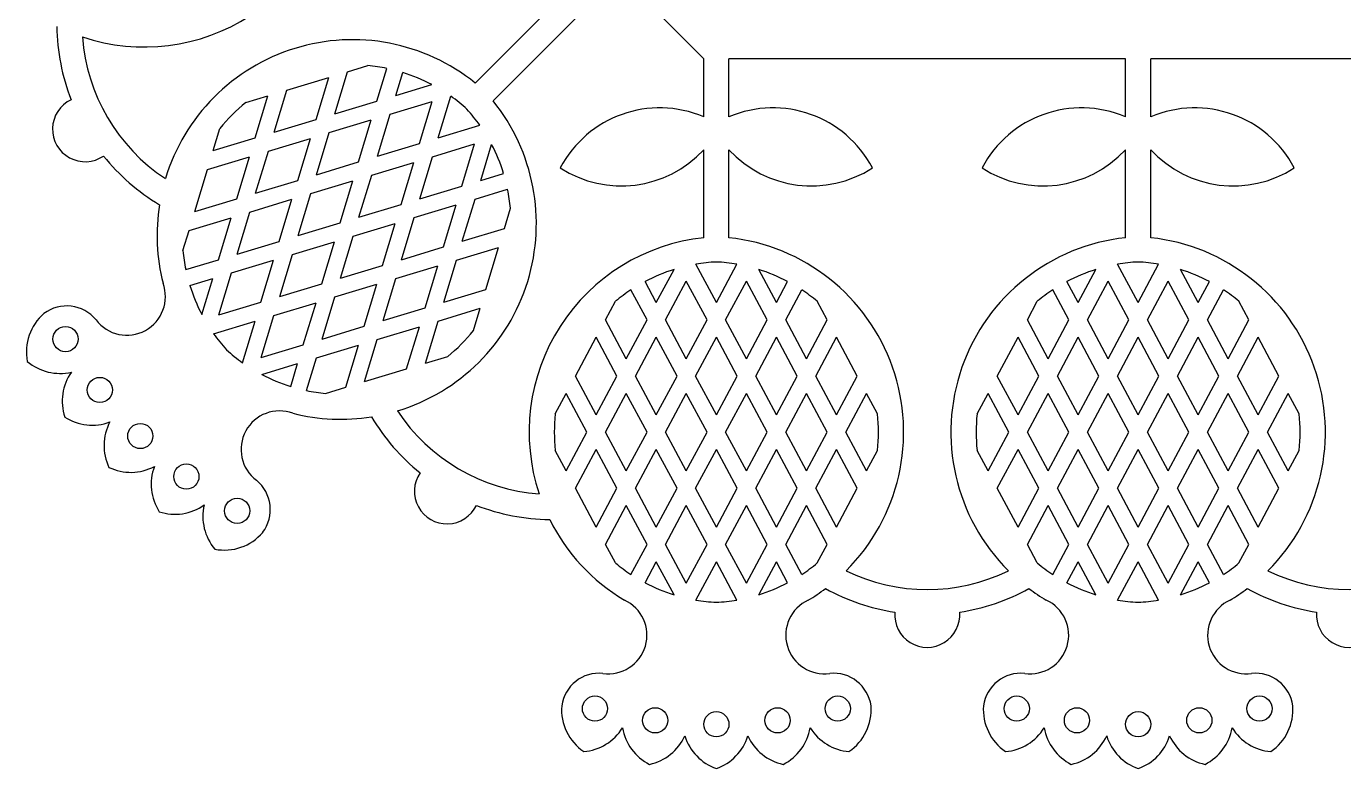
# Model space of a CAD drawing. Extents: x 130 to 830, y -237 to -14.
# Drawn here: x 147.2 to 251.7, y -230.8 to -171.9 of the extents above; entities that cross this region are included whole.
import ezdxf

# ---------------------------------------------------------------- set-up
doc = ezdxf.new("R2010")
doc.units = 0
doc.layers.get('0').update_dxf_attribs({"linetype": 'CONTINUOUS'})

msp = doc.modelspace()

# ---------------------------------------------------------------- linework, layer by layer
for p, q in [((182.79413, -176.427908), (192.823297, -166.398741)), ((184.208344, -177.842121), (194.23751, -167.812955)), ((200.928186, -174.503631), (194.23751, -167.812955)), ((200.928186, -179.110222), (200.928186, -174.503631)), ((234.394446, -174.504672), (202.928186, -174.504672)), ((202.928186, -179.110222), (202.928186, -174.504672)), ((234.394446, -179.110222), (234.394446, -174.504672)), ((267.860705, -174.504672), (236.394446, -174.504672)), ((236.394446, -179.110222), (236.394446, -174.504672)), ((171.665252, -178.864667), (172.674322, -175.529536)), ((172.674322, -175.529536), (174.276342, -175.044833)), ((175.000382, -177.855597), (175.783378, -175.267676)), ((176.495441, -177.403255), (177.043638, -175.591381)), ((167.844132, -176.990948), (171.179263, -175.981878)), ((170.170193, -179.317009), (171.179263, -175.981878)), ((176.495441, -177.403255), (179.343239, -176.541632)), ((164.586064, -177.976703), (166.349074, -177.44329)), ((165.340004, -180.778421), (166.349074, -177.44329)), ((166.835062, -180.326079), (167.844132, -176.990948)), ((179.864219, -180.772033), (180.862301, -177.473219)), ((171.665252, -178.864667), (175.000382, -177.855597)), ((176.043099, -178.898314), (179.37823, -177.889244)), ((178.36916, -181.224375), (179.37823, -177.889244)), ((166.835062, -180.326079), (170.170193, -179.317009)), ((171.21291, -180.359726), (174.548041, -179.350656)), ((173.538971, -182.685787), (174.548041, -179.350656)), ((175.034029, -182.233445), (176.043099, -178.898314)), ((179.864219, -180.772033), (183.163033, -179.773951)), ((162.004873, -181.787491), (162.538285, -180.024481)), ((162.004873, -181.787491), (165.340004, -180.778421)), ((166.38272, -181.821138), (169.717851, -180.812068)), ((168.708781, -184.147199), (169.717851, -180.812068)), ((170.20384, -183.694857), (171.21291, -180.359726)), ((165.37365, -185.156269), (166.38272, -181.821138)), ((175.034029, -182.233445), (178.36916, -181.224375)), ((179.411877, -182.267092), (182.747008, -181.258022)), ((181.737938, -184.593152), (182.747008, -181.258022)), ((183.232996, -184.140811), (184.09462, -181.293013)), ((200.928186, -188.688055), (200.928186, -181.714427)), ((202.928186, -188.688055), (202.928186, -181.714427)), ((234.394446, -188.688055), (234.394446, -181.714427)), ((236.394446, -188.688055), (236.394446, -181.714427)), ((161.552531, -183.28255), (164.887662, -182.27348)), ((163.878592, -185.60861), (164.887662, -182.27348)), ((170.20384, -183.694857), (173.538971, -182.685787)), ((174.581687, -183.728504), (177.916818, -182.719433)), ((176.907748, -186.054564), (177.916818, -182.719433)), ((178.402807, -185.602223), (179.411877, -182.267092)), ((160.543461, -186.61768), (161.552531, -183.28255)), ((173.572617, -187.063634), (174.581687, -183.728504)), ((183.232996, -184.140811), (185.044871, -183.592614)), ((165.37365, -185.156269), (168.708781, -184.147199)), ((169.751498, -185.189915), (173.086629, -184.180845)), ((172.077559, -187.515976), (173.086629, -184.180845)), ((178.402807, -185.602223), (181.737938, -184.593152)), ((182.780655, -185.635869), (185.368576, -184.852873)), ((160.543461, -186.61768), (163.878592, -185.60861)), ((164.921309, -186.651327), (168.256439, -185.642257)), ((167.247369, -188.977388), (168.256439, -185.642257)), ((168.742428, -188.525046), (169.751498, -185.189915)), ((181.771584, -188.971), (182.780655, -185.635869)), ((163.912238, -189.986458), (164.921309, -186.651327)), ((173.572617, -187.063634), (176.907748, -186.054564)), ((177.950465, -187.097281), (181.285596, -186.088211)), ((180.276526, -189.423342), (181.285596, -186.088211)), ((185.106715, -187.96193), (185.591419, -186.359909)), ((159.606415, -189.71476), (160.091119, -188.112739)), ((160.091119, -188.112739), (163.42625, -187.103669)), ((162.41718, -190.4388), (163.42625, -187.103669)), ((168.742428, -188.525046), (172.077559, -187.515976)), ((173.120276, -188.558693), (176.455406, -187.549623)), ((175.446336, -190.884754), (176.455406, -187.549623)), ((176.941395, -190.432412), (177.950465, -187.097281)), ((181.771584, -188.971), (185.106715, -187.96193)), ((163.912238, -189.986458), (167.247369, -188.977388)), ((168.290086, -190.020105), (171.625217, -189.011035)), ((170.616147, -192.346166), (171.625217, -189.011035)), ((172.111206, -191.893824), (173.120276, -188.558693)), ((167.281016, -193.355236), (168.290086, -190.020105)), ((176.941395, -190.432412), (180.276526, -189.423342)), ((181.319243, -190.466059), (184.654374, -189.456989)), ((183.645303, -192.792119), (184.654374, -189.456989)), ((159.829258, -191.221796), (162.41718, -190.4388)), ((163.459897, -191.481517), (166.795028, -190.472447)), ((165.785957, -193.807577), (166.795028, -190.472447)), ((172.111206, -191.893824), (175.446336, -190.884754)), ((176.489053, -191.927471), (179.824184, -190.918401)), ((178.815114, -194.253531), (179.824184, -190.918401)), ((180.310173, -193.80119), (181.319243, -190.466059)), ((197.164015, -193.831576), (198.568453, -191.208619)), ((201.928186, -193.831576), (200.301323, -190.793212)), ((201.928186, -193.831576), (203.555049, -190.793212)), ((206.692357, -193.831576), (205.28792, -191.208619)), ((230.630275, -193.831576), (232.034712, -191.208619)), ((235.394446, -193.831576), (233.767583, -190.793212)), ((235.394446, -193.831576), (237.021309, -190.793212)), ((240.158617, -193.831576), (238.754179, -191.208619)), ((160.152964, -192.482055), (161.964838, -191.933858)), ((161.103214, -194.781657), (161.964838, -191.933858)), ((162.450827, -194.816648), (163.459897, -191.481517)), ((175.479983, -195.262601), (176.489053, -191.927471)), ((197.164015, -193.831576), (196.27046, -192.162754)), ((197.901327, -195.208596), (199.546101, -192.136782)), ((201.190874, -195.208596), (199.546101, -192.136782)), ((202.665498, -195.208596), (204.310272, -192.136782)), ((205.955045, -195.208596), (204.310272, -192.136782)), ((206.692357, -193.831576), (207.585912, -192.162754)), ((230.630275, -193.831576), (229.73672, -192.162754)), ((231.367587, -195.208596), (233.01236, -192.136782)), ((234.657133, -195.208596), (233.01236, -192.136782)), ((236.131758, -195.208596), (237.776531, -192.136782)), ((239.421304, -195.208596), (237.776531, -192.136782)), ((240.158617, -193.831576), (241.052172, -192.162754)), ((167.281016, -193.355236), (170.616147, -192.346166)), ((171.658864, -193.388882), (174.993995, -192.379812)), ((173.984925, -195.714943), (174.993995, -192.379812)), ((180.310173, -193.80119), (183.645303, -192.792119)), ((196.426703, -195.208596), (195.150428, -192.824998)), ((207.429669, -195.208596), (208.705944, -192.824998)), ((229.892962, -195.208596), (228.616688, -192.824998)), ((240.895929, -195.208596), (242.172204, -192.824998)), ((162.450827, -194.816648), (165.785957, -193.807577)), ((166.828674, -194.850294), (170.163805, -193.841224)), ((169.154735, -197.176355), (170.163805, -193.841224)), ((170.649794, -196.724013), (171.658864, -193.388882)), ((175.479983, -195.262601), (178.815114, -194.253531)), ((179.857831, -195.296248), (183.192962, -194.287178)), ((182.659549, -196.050188), (183.192962, -194.287178)), ((193.137156, -195.208596), (193.927219, -193.733059)), ((210.719216, -195.208596), (209.929154, -193.733059)), ((226.603416, -195.208596), (227.393478, -193.733059)), ((244.185475, -195.208596), (243.395413, -193.733059)), ((162.034802, -196.300718), (165.333616, -195.302636)), ((164.335534, -198.60145), (165.333616, -195.302636)), ((165.819604, -198.185425), (166.828674, -194.850294)), ((178.848761, -198.631379), (179.857831, -195.296248)), ((194.78193, -198.28041), (193.137156, -195.208596)), ((194.78193, -198.28041), (196.426703, -195.208596)), ((199.546101, -198.28041), (197.901327, -195.208596)), ((199.546101, -198.28041), (201.190874, -195.208596)), ((204.310272, -198.28041), (202.665498, -195.208596)), ((204.310272, -198.28041), (205.955045, -195.208596)), ((209.074443, -198.28041), (207.429669, -195.208596)), ((209.074443, -198.28041), (210.719216, -195.208596)), ((228.248189, -198.28041), (226.603416, -195.208596)), ((228.248189, -198.28041), (229.892962, -195.208596)), ((233.01236, -198.28041), (231.367587, -195.208596)), ((233.01236, -198.28041), (234.657133, -195.208596)), ((237.776531, -198.28041), (236.131758, -195.208596)), ((237.776531, -198.28041), (239.421304, -195.208596)), ((242.540702, -198.28041), (240.895929, -195.208596)), ((242.540702, -198.28041), (244.185475, -195.208596)), ((170.649794, -196.724013), (173.984925, -195.714943)), ((175.027641, -196.75766), (178.362772, -195.74859)), ((177.353702, -199.083721), (178.362772, -195.74859)), ((165.819604, -198.185425), (169.154735, -197.176355)), ((170.197452, -198.219072), (173.532583, -197.210002)), ((172.523513, -200.545133), (173.532583, -197.210002)), ((174.018571, -200.092791), (175.027641, -196.75766)), ((190.755071, -199.65743), (192.399844, -196.585616)), ((194.044618, -199.65743), (192.399844, -196.585616)), ((195.519242, -199.65743), (197.164015, -196.585616)), ((198.808789, -199.65743), (197.164015, -196.585616)), ((200.283413, -199.65743), (201.928186, -196.585616)), ((203.572959, -199.65743), (201.928186, -196.585616)), ((205.047584, -199.65743), (206.692357, -196.585616)), ((208.33713, -199.65743), (206.692357, -196.585616)), ((209.811755, -199.65743), (211.456528, -196.585616)), ((213.101301, -199.65743), (211.456528, -196.585616)), ((224.22133, -199.65743), (225.866104, -196.585616)), ((227.510877, -199.65743), (225.866104, -196.585616)), ((228.985501, -199.65743), (230.630275, -196.585616)), ((232.275048, -199.65743), (230.630275, -196.585616)), ((233.749672, -199.65743), (235.394446, -196.585616)), ((237.039219, -199.65743), (235.394446, -196.585616)), ((238.513843, -199.65743), (240.158617, -196.585616)), ((241.80339, -199.65743), (240.158617, -196.585616)), ((243.278014, -199.65743), (244.922788, -196.585616)), ((246.567561, -199.65743), (244.922788, -196.585616)), ((169.414456, -200.806993), (170.197452, -198.219072)), ((178.848761, -198.631379), (180.611771, -198.097967)), ((165.854595, -199.533037), (168.702393, -198.671414)), ((168.154196, -200.483288), (168.702393, -198.671414)), ((174.018571, -200.092791), (177.353702, -199.083721)), ((170.921492, -201.029837), (172.523513, -200.545133)), ((192.399844, -202.729244), (190.755071, -199.65743)), ((192.399844, -202.729244), (194.044618, -199.65743)), ((197.164015, -202.729244), (195.519242, -199.65743)), ((197.164015, -202.729244), (198.808789, -199.65743)), ((201.928186, -202.729244), (200.283413, -199.65743)), ((201.928186, -202.729244), (203.572959, -199.65743)), ((206.692357, -202.729244), (205.047584, -199.65743)), ((206.692357, -202.729244), (208.33713, -199.65743)), ((211.456528, -202.729244), (209.811755, -199.65743)), ((211.456528, -202.729244), (213.101301, -199.65743)), ((225.866104, -202.729244), (224.22133, -199.65743)), ((225.866104, -202.729244), (227.510877, -199.65743)), ((230.630275, -202.729244), (228.985501, -199.65743)), ((230.630275, -202.729244), (232.275048, -199.65743)), ((235.394446, -202.729244), (233.749672, -199.65743)), ((235.394446, -202.729244), (237.039219, -199.65743)), ((240.158617, -202.729244), (238.513843, -199.65743)), ((240.158617, -202.729244), (241.80339, -199.65743)), ((244.922788, -202.729244), (243.278014, -199.65743)), ((244.922788, -202.729244), (246.567561, -199.65743)), ((189.148302, -202.658266), (190.017759, -201.03445)), ((191.662532, -204.106264), (190.017759, -201.03445)), ((193.137156, -204.106264), (194.78193, -201.03445)), ((196.426703, -204.106264), (194.78193, -201.03445)), ((197.901327, -204.106264), (199.546101, -201.03445)), ((201.190874, -204.106264), (199.546101, -201.03445)), ((202.665498, -204.106264), (204.310272, -201.03445)), ((205.955045, -204.106264), (204.310272, -201.03445)), ((207.429669, -204.106264), (209.074443, -201.03445)), ((210.719216, -204.106264), (209.074443, -201.03445)), ((212.19384, -204.106264), (213.838614, -201.03445)), ((214.70807, -202.658266), (213.838614, -201.03445)), ((222.614562, -202.658266), (223.484018, -201.03445)), ((225.128791, -204.106264), (223.484018, -201.03445)), ((226.603416, -204.106264), (228.248189, -201.03445)), ((229.892962, -204.106264), (228.248189, -201.03445)), ((231.367587, -204.106264), (233.01236, -201.03445)), ((234.657133, -204.106264), (233.01236, -201.03445)), ((236.131758, -204.106264), (237.776531, -201.03445)), ((239.421304, -204.106264), (237.776531, -201.03445)), ((240.895929, -204.106264), (242.540702, -201.03445)), ((244.185475, -204.106264), (242.540702, -201.03445)), ((245.6601, -204.106264), (247.304873, -201.03445)), ((248.17433, -202.658266), (247.304873, -201.03445)), ((190.017759, -207.178078), (191.662532, -204.106264)), ((194.78193, -207.178078), (193.137156, -204.106264)), ((194.78193, -207.178078), (196.426703, -204.106264)), ((199.546101, -207.178078), (197.901327, -204.106264)), ((199.546101, -207.178078), (201.190874, -204.106264)), ((204.310272, -207.178078), (202.665498, -204.106264)), ((204.310272, -207.178078), (205.955045, -204.106264)), ((209.074443, -207.178078), (207.429669, -204.106264)), ((209.074443, -207.178078), (210.719216, -204.106264)), ((213.838614, -207.178078), (212.19384, -204.106264)), ((223.484018, -207.178078), (225.128791, -204.106264)), ((228.248189, -207.178078), (226.603416, -204.106264)), ((228.248189, -207.178078), (229.892962, -204.106264)), ((233.01236, -207.178078), (231.367587, -204.106264)), ((233.01236, -207.178078), (234.657133, -204.106264)), ((237.776531, -207.178078), (236.131758, -204.106264)), ((237.776531, -207.178078), (239.421304, -204.106264)), ((242.540702, -207.178078), (240.895929, -204.106264)), ((242.540702, -207.178078), (244.185475, -204.106264)), ((247.304873, -207.178078), (245.6601, -204.106264)), ((190.017759, -207.178078), (189.148302, -205.554262)), ((190.755071, -208.555098), (192.399844, -205.483284)), ((194.044618, -208.555098), (192.399844, -205.483284)), ((195.519242, -208.555098), (197.164015, -205.483284)), ((198.808789, -208.555098), (197.164015, -205.483284)), ((200.283413, -208.555098), (201.928186, -205.483284)), ((203.572959, -208.555098), (201.928186, -205.483284)), ((205.047584, -208.555098), (206.692357, -205.483284)), ((208.33713, -208.555098), (206.692357, -205.483284)), ((209.811755, -208.555098), (211.456528, -205.483284)), ((213.101301, -208.555098), (211.456528, -205.483284)), ((213.838614, -207.178078), (214.70807, -205.554262)), ((223.484018, -207.178078), (222.614562, -205.554262)), ((224.22133, -208.555098), (225.866104, -205.483284)), ((227.510877, -208.555098), (225.866104, -205.483284)), ((228.985501, -208.555098), (230.630275, -205.483284)), ((232.275048, -208.555098), (230.630275, -205.483284)), ((233.749672, -208.555098), (235.394446, -205.483284)), ((237.039219, -208.555098), (235.394446, -205.483284)), ((238.513843, -208.555098), (240.158617, -205.483284)), ((241.80339, -208.555098), (240.158617, -205.483284)), ((243.278014, -208.555098), (244.922788, -205.483284)), ((246.567561, -208.555098), (244.922788, -205.483284)), ((247.304873, -207.178078), (248.17433, -205.554262)), ((192.399844, -211.626912), (190.755071, -208.555098)), ((192.399844, -211.626912), (194.044618, -208.555098)), ((197.164015, -211.626912), (195.519242, -208.555098)), ((197.164015, -211.626912), (198.808789, -208.555098)), ((201.928186, -211.626912), (200.283413, -208.555098)), ((201.928186, -211.626912), (203.572959, -208.555098)), ((206.692357, -211.626912), (205.047584, -208.555098)), ((206.692357, -211.626912), (208.33713, -208.555098)), ((211.456528, -211.626912), (209.811755, -208.555098)), ((211.456528, -211.626912), (213.101301, -208.555098)), ((225.866104, -211.626912), (224.22133, -208.555098)), ((225.866104, -211.626912), (227.510877, -208.555098)), ((230.630275, -211.626912), (228.985501, -208.555098)), ((230.630275, -211.626912), (232.275048, -208.555098)), ((235.394446, -211.626912), (233.749672, -208.555098)), ((235.394446, -211.626912), (237.039219, -208.555098)), ((240.158617, -211.626912), (238.513843, -208.555098)), ((240.158617, -211.626912), (241.80339, -208.555098)), ((244.922788, -211.626912), (243.278014, -208.555098)), ((244.922788, -211.626912), (246.567561, -208.555098)), ((193.137156, -213.003932), (194.78193, -209.932118)), ((196.426703, -213.003932), (194.78193, -209.932118)), ((197.901327, -213.003932), (199.546101, -209.932118)), ((201.190874, -213.003932), (199.546101, -209.932118)), ((202.665498, -213.003932), (204.310272, -209.932118)), ((205.955045, -213.003932), (204.310272, -209.932118)), ((207.429669, -213.003932), (209.074443, -209.932118)), ((210.719216, -213.003932), (209.074443, -209.932118)), ((226.603416, -213.003932), (228.248189, -209.932118)), ((229.892962, -213.003932), (228.248189, -209.932118)), ((231.367587, -213.003932), (233.01236, -209.932118)), ((234.657133, -213.003932), (233.01236, -209.932118)), ((236.131758, -213.003932), (237.776531, -209.932118)), ((239.421304, -213.003932), (237.776531, -209.932118)), ((240.895929, -213.003932), (242.540702, -209.932118)), ((244.185475, -213.003932), (242.540702, -209.932118)), ((193.927219, -214.479469), (193.137156, -213.003932)), ((195.150428, -215.387531), (196.426703, -213.003932)), ((199.546101, -216.075746), (197.901327, -213.003932)), ((199.546101, -216.075746), (201.190874, -213.003932)), ((204.310272, -216.075746), (202.665498, -213.003932)), ((204.310272, -216.075746), (205.955045, -213.003932)), ((208.705944, -215.387531), (207.429669, -213.003932)), ((209.929154, -214.479469), (210.719216, -213.003932)), ((227.393478, -214.479469), (226.603416, -213.003932)), ((228.616688, -215.387531), (229.892962, -213.003932)), ((233.01236, -216.075746), (231.367587, -213.003932)), ((233.01236, -216.075746), (234.657133, -213.003932)), ((237.776531, -216.075746), (236.131758, -213.003932)), ((237.776531, -216.075746), (239.421304, -213.003932)), ((242.172204, -215.387531), (240.895929, -213.003932)), ((243.395413, -214.479469), (244.185475, -213.003932)), ((196.27046, -216.049775), (197.164015, -214.380952)), ((198.568453, -217.003909), (197.164015, -214.380952)), ((200.301323, -217.419316), (201.928186, -214.380952)), ((203.555049, -217.419316), (201.928186, -214.380952)), ((205.28792, -217.003909), (206.692357, -214.380952)), ((207.585912, -216.049775), (206.692357, -214.380952)), ((229.73672, -216.049775), (230.630275, -214.380952)), ((232.034712, -217.003909), (230.630275, -214.380952)), ((233.767583, -217.419316), (235.394446, -214.380952)), ((237.021309, -217.419316), (235.394446, -214.380952)), ((238.754179, -217.003909), (240.158617, -214.380952)), ((241.052172, -216.049775), (240.158617, -214.380952))]:
    msp.add_line(p, q)
for centre in [(150.288969, -196.725807), (153.008443, -200.760692), (156.221559, -204.414692), (159.87556, -207.627809), (163.910445, -210.347283), (192.296348, -226.025458), (211.560024, -226.025458), (225.762607, -226.025458), (245.026284, -226.025458), (197.072401, -226.955594), (201.928186, -227.267346), (206.783971, -226.955594), (230.538661, -226.955594), (235.394446, -227.267346), (240.250231, -226.955594)]:
    msp.add_circle(centre, 1)
for centre, radius, start, end in [((156.529988, -158.059725), 15.506069, 251.614533, 353.897762), ((166.315853, -171.724452), 16.71411, 180.713413, 201.135792), ((166.315853, -171.724452), 14.71411, 184.09153, 236.59516), ((173.057363, -188.49578), 15.506069, 51.102238, 163.17598), ((173.057363, -188.49578), 13.506069, 78.355638, 84.82177), ((173.057363, -188.49578), 13.506069, 62.263162, 72.833652), ((173.057363, -188.49578), 13.506069, 47.751463, 54.698168), ((151.841009, -180.081507), 2.583255, 115.567896, 304.432104), ((173.057363, -188.49578), 13.506069, 128.845438, 141.154562), ((172.140471, -187.578889), 15.506069, 286.82402, 38.897762), ((172.140471, -187.578889), 13.506069, 35.301832, 42.248537), ((197.433427, -187.313841), 8.91699, 66.925893, 152.226472), ((206.422945, -187.313841), 8.91699, 27.773528, 113.074107), ((230.899686, -187.313841), 8.91699, 66.925893, 152.226472), ((239.889205, -187.313841), 8.91699, 27.773528, 113.074107), ((172.140471, -187.578889), 13.506069, 17.166348, 27.736838), ((194.376894, -175.665189), 8.91699, 237.178745, 317.281682), ((209.479479, -175.665189), 8.91699, 222.718318, 302.821255), ((227.843153, -175.665189), 8.91699, 237.178745, 317.281682), ((242.945738, -175.665189), 8.91699, 222.718318, 302.821255), ((166.315853, -171.724452), 16.71411, 218.864208, 239.137735), ((172.140471, -187.578889), 13.506069, 5.17823, 11.644362), ((173.057363, -188.49578), 15.506069, 171.006719, 194.202244), ((202.576527, -204.106264), 15.506069, 96.102238, 198.385467), ((201.279846, -204.106264), 15.506069, 314.856042, 83.897762), ((236.042786, -204.106264), 15.506069, 96.102238, 225.143958), ((234.746105, -204.106264), 15.506069, 314.856042, 83.897762), ((173.057363, -188.49578), 13.506069, 185.17823, 191.644362), ((202.576527, -204.106264), 13.506069, 107.263162, 117.833652), ((202.576527, -204.106264), 13.506069, 92.751463, 99.698168), ((201.279846, -204.106264), 13.506069, 80.301832, 87.248537), ((201.279846, -204.106264), 13.506069, 62.166348, 72.736838), ((236.042786, -204.106264), 13.506069, 107.263162, 117.833652), ((236.042786, -204.106264), 13.506069, 92.751463, 99.698168), ((234.746105, -204.106264), 13.506069, 80.301832, 87.248537), ((234.746105, -204.106264), 13.506069, 62.166348, 72.736838), ((155.156537, -193.361998), 3.058914, 216.933459, 20.312575), ((173.057363, -188.49578), 13.506069, 197.166348, 207.736838), ((202.576527, -204.106264), 13.506069, 123.355638, 129.82177), ((201.279846, -204.106264), 13.506069, 50.17823, 56.644362), ((236.042786, -204.106264), 13.506069, 123.355638, 129.82177), ((234.746105, -204.106264), 13.506069, 50.17823, 56.644362), ((150.385446, -197.105913), 3.007082, 39.330156, 127.099497), ((151.191638, -197.745023), 4.011398, 130.728533, 190.860601), ((173.057363, -188.49578), 13.506069, 215.301832, 222.248537), ((172.140471, -187.578889), 13.506069, 308.845438, 321.154562), ((149.843863, -195.439147), 4.011398, 229.751644, 283.125259), ((172.140471, -187.578889), 13.506069, 227.751463, 234.698168), ((154.034035, -201.656109), 4.011398, 144.833924, 198.207539), ((172.140471, -187.578889), 13.506069, 242.263162, 252.833652), ((172.140471, -187.578889), 13.506069, 258.355638, 264.82177), ((167.274253, -205.479715), 3.058914, 69.687425, 233.066541), ((172.140471, -187.578889), 15.506069, 255.797756, 278.993281), ((188.9118, -194.320399), 14.71411, 213.40484, 265.90847), ((202.576527, -204.106264), 13.506069, 173.845438, 186.154562), ((201.279846, -204.106264), 13.506069, 353.845438, 6.154562), ((236.042786, -204.106264), 13.506069, 173.845438, 186.154562), ((234.746105, -204.106264), 13.506069, 353.845438, 6.154562), ((152.402456, -199.541515), 4.011398, 237.098583, 290.472198), ((157.353235, -205.171608), 4.011398, 152.180863, 205.554478), ((188.9118, -194.320399), 16.71411, 210.862265, 231.135792), ((155.464643, -203.283016), 4.011398, 244.445522, 297.819137), ((161.094737, -208.233795), 4.011398, 159.527802, 212.901417), ((163.530339, -210.250806), 3.007082, 322.900503, 50.669844), ((180.554745, -208.795243), 2.583255, 145.567896, 334.432104), ((158.980143, -206.602216), 4.011398, 251.792461, 305.166076), ((165.197105, -210.792389), 4.011398, 166.874741, 220.248356), ((188.9118, -194.320399), 16.71411, 248.864208, 269.286587), ((202.576527, -204.106264), 15.506069, 206.533759, 239.202244), ((162.891229, -209.444614), 4.011398, 259.139399, 319.271467), ((202.576527, -204.106264), 13.506069, 230.17823, 236.644362), ((201.279846, -204.106264), 13.506069, 303.355638, 309.82177), ((218.661316, -201.870524), 14.71411, 244.02441, 295.97559), ((236.042786, -204.106264), 13.506069, 230.17823, 236.644362), ((234.746105, -204.106264), 13.506069, 303.355638, 309.82177), ((252.127575, -201.870524), 14.71411, 244.02441, 295.97559), ((202.576527, -204.106264), 13.506069, 242.166348, 252.736838), ((201.279846, -204.106264), 13.506069, 287.263162, 297.833652), ((236.042786, -204.106264), 13.506069, 242.166348, 252.736838), ((234.746105, -204.106264), 13.506069, 287.263162, 297.833652), ((201.279846, -204.106264), 15.506069, 300.797756, 306.898608), ((218.661316, -201.870524), 16.71411, 241.123574, 261.135792), ((218.661316, -201.870524), 16.71411, 278.864208, 298.876426), ((236.042786, -204.106264), 15.506069, 233.101392, 239.202244), ((234.746105, -204.106264), 15.506069, 300.797756, 306.898608), ((252.127575, -201.870524), 16.71411, 241.123574, 261.135792), ((193.359667, -220.204995), 3.058914, 261.933459, 65.312575), ((202.576527, -204.106264), 13.506069, 260.301832, 267.248537), ((201.279846, -204.106264), 13.506069, 272.751463, 279.698168), ((210.496706, -220.204995), 3.058914, 114.687425, 278.066541), ((218.661316, -218.584634), 2.583255, 175.567896, 4.432104), ((226.825926, -220.204995), 3.058914, 261.933459, 65.312575), ((236.042786, -204.106264), 13.506069, 260.301832, 267.248537), ((234.746105, -204.106264), 13.506069, 272.751463, 279.698168), ((243.962965, -220.204995), 3.058914, 114.687425, 278.066541), ((252.127575, -218.584634), 2.583255, 175.567896, 4.432104), ((192.633343, -226.226014), 3.007082, 84.330156, 172.099497), ((211.223029, -226.226014), 3.007082, 7.900503, 95.669844), ((226.099602, -226.226014), 3.007082, 84.330156, 172.099497), ((244.689289, -226.226014), 3.007082, 7.900503, 95.669844), ((193.655326, -226.107869), 4.011398, 175.728533, 235.860601), ((210.201047, -226.107869), 4.011398, 304.139399, 4.271467), ((227.121585, -226.107869), 4.011398, 175.728533, 235.860601), ((243.667306, -226.107869), 4.011398, 304.139399, 4.271467), ((191.071805, -225.43039), 4.011398, 274.751644, 328.125259), ((198.43076, -226.863546), 4.011398, 189.833924, 243.207539), ((205.425612, -226.863546), 4.011398, 296.792461, 350.166076), ((212.784568, -225.43039), 4.011398, 211.874741, 265.248356), ((224.538064, -225.43039), 4.011398, 274.751644, 328.125259), ((231.89702, -226.863546), 4.011398, 189.833924, 243.207539), ((238.891872, -226.863546), 4.011398, 296.792461, 350.166076), ((246.250827, -225.43039), 4.011398, 211.874741, 265.248356), ((195.781816, -226.522002), 4.011398, 282.098583, 335.472198), ((203.263622, -227.00235), 4.011398, 197.180863, 250.554478), ((200.59275, -227.00235), 4.011398, 289.445522, 342.819137), ((208.074557, -226.522002), 4.011398, 204.527802, 257.901417), ((229.248075, -226.522002), 4.011398, 282.098583, 335.472198), ((236.729882, -227.00235), 4.011398, 197.180863, 250.554478), ((234.059009, -227.00235), 4.011398, 289.445522, 342.819137), ((241.540816, -226.522002), 4.011398, 204.527802, 257.901417)]:
    msp.add_arc(centre, radius, start, end)

doc.saveas('drawing.dxf')
